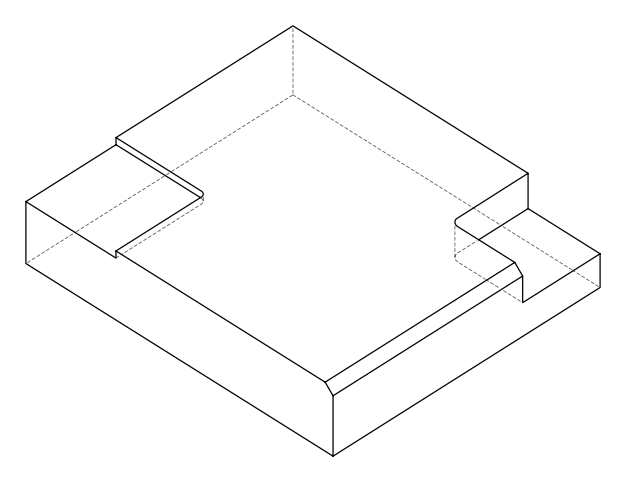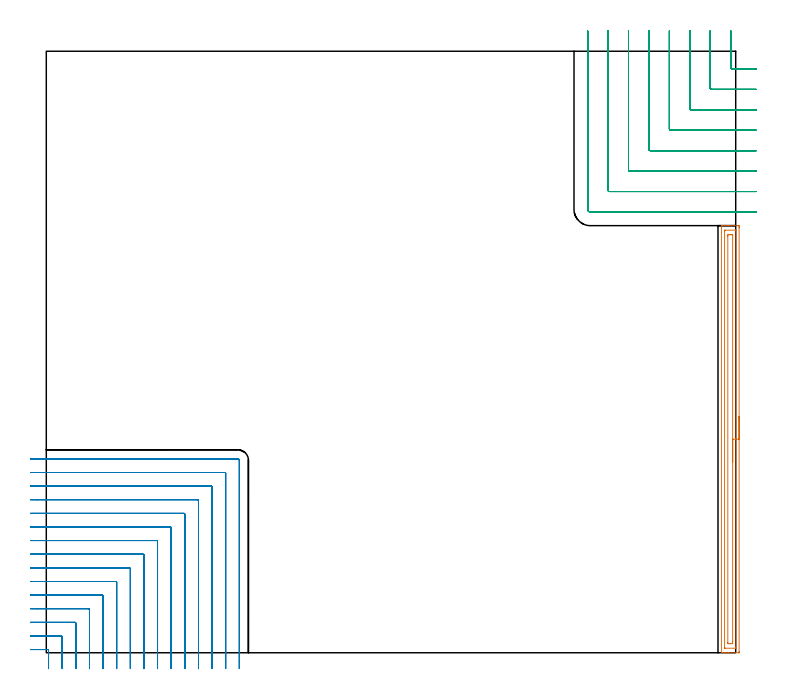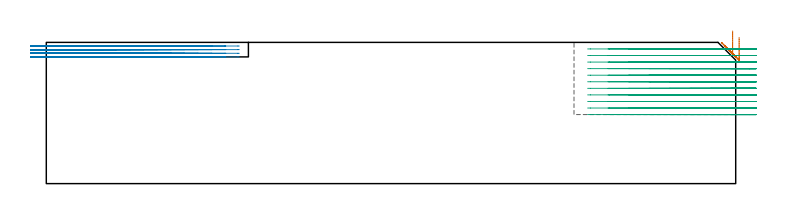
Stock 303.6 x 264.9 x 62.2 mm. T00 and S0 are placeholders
(PLAN: 3 operations, 2 tool changes, 36.1 min)
(1 AREA_MILL | FG_CHAMFER_SURFACE | UGT0205_001 | 4.73 min | 5871 mm3)
(2 MILL_CORNER_NOTCH_RECTANGULAR | CORNER_NOTCH_RECTANGULAR | UGT0201_126 | Follow Part, ap 2, ae 75% | 13.34 min | 50896 mm3)
(3 MILL_CORNER_NOTCH_RECTANGULAR_1 | CORNER_NOTCH_RECTANGULAR_1 | NXT0201_011 | Follow Part, ap 3, ae 75% | 18.08 min | 173409 mm3)
(TOOL UGT0205_001 | Chamfer Mill 20 x 3 x 45 deg. | D20 FL50 Z2)
(TOOL UGT0201_126 | Carbide End Mill 8.0 | D8 FL15 Z4)
(TOOL NXT0201_011 | ENDMILL 12mm [2P460-1200-NA 1630] | D12 FL38 Z6)
(OP 1 AREA_MILL)
G17 G21 G94 G90
T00 M6
G54
G17 G0 G90 X305.1 Y104.05 S1061 M3
G43 Z72.2 H0
Z64.4
G94 G1 Y104.012 Z63.528 F250.
Y103.898 Z62.664
Y103.709 Z61.812
Y103.447 Z60.98
Y103.113 Z60.174
Y102.71 Z59.4
Y102.242 Z58.664
Y101.71 Z57.972
Y101.121 Z57.329
Y100.478 Z56.74
Y99.786 Z56.209
Y99.05 Z55.74
Y98.276 Z55.337
Y97.47 Z55.003
Y96.638 Z54.741
Y95.786 Z54.552
Y94.922 Z54.438
Y94.05 Z54.4
X305.099 Y0.627 Z54.401
X305.097 Y0.232 Z54.402
X305.092 Y0.01 Z54.405
X304.709 Y0. Z54.789
X300.323 Z59.172
X298.922 Z60.574
X298.569 Z60.926
X297.615 Z61.884
X297.456 Y0.002 Z62.037
X297.302 Y0.01 Z62.188
X297.3 Y0.18 Z62.2
Y187.92
X297.302 Y188.09 Z62.188
X297.456 Y188.098 Z62.037
X297.615 Y188.1 Z61.884
X297.862 Z61.638
X298.569 Z60.926
X299.799 Z59.698
X300.323 Z59.172
X300.938 Z58.557
X304.447 Z55.05
X304.709 Y188.097 Z54.789
X305.092 Y188.09 Z54.405
X305.097 Y187.868 Z54.402
X305.099 Y187.473 Z54.401
X305.1 Y187.074 Z54.4
Y94.05
X303.686 Z55.814
Y2.564
X303.684 Y2.415 Z55.816
X303.679 Y2.044 Z55.821
X303.673 Y2.01 Z55.827
X303.606 Y2.005 Z55.894
X303.497 Y2.001 Z56.003
X298.976 Y2. Z60.524
X298.785 Y2.002 Z60.715
X298.751 Y2.005 Z60.749
X298.721 Y2.012 Z60.779
X298.719 Y2.056 Z60.781
X298.715 Y2.266 Z60.785
Y185.536 Z60.786
X298.716 Y185.685 Z60.784
X298.721 Y186.056 Z60.779
X298.727 Y186.09 Z60.773
X298.794 Y186.095 Z60.706
X298.903 Y186.099 Z60.597
X303.424 Y186.1 Z56.076
X303.615 Y186.098 Z55.885
X303.649 Y186.095 Z55.851
X303.679 Y186.088 Z55.821
X303.681 Y186.044 Z55.819
X303.685 Y185.834 Z55.815
X303.686 Y94.05 Z55.814
X302.272 Z57.229
X302.271 Y4.899
X302.267 Y4.203 Z57.233
X302.264 Y4.012 Z57.236
X302.077 Y4.008 Z57.423
X301.399 Y4. Z58.101
X301.2 Z58.3
X300.521 Y4.001 Z58.979
X300.323 Y4.006 Z59.177
X300.135 Y4.015 Z59.365
X300.131 Y4.203 Z59.369
X300.129 Y4.401 Z59.371
Y183.201
X300.133 Y183.897 Z59.367
X300.136 Y184.088 Z59.364
X300.323 Y184.092 Z59.177
X301.001 Y184.1 Z58.499
X301.2 Z58.3
X301.879 Y184.099 Z57.621
X302.077 Y184.094 Z57.423
X302.265 Y184.085 Z57.235
X302.269 Y183.897 Z57.231
X302.271 Y183.699 Z57.229
X302.272 Y94.05
Y93.178 Z57.267
Y92.314 Z57.38
Y91.462 Z57.569
Y90.63 Z57.832
Y89.824 Z58.165
Y89.05 Z58.568
Y88.314 Z59.037
Y87.622 Z59.568
Y86.979 Z60.157
Y86.39 Z60.801
Y85.858 Z61.493
Y85.39 Z62.228
Y84.987 Z63.002
Y84.653 Z63.808
Y84.391 Z64.64
Y84.202 Z65.492
Y84.088 Z66.357
Y84.05 Z67.228
G0 Z72.2
M5
M2
(OP 2 MILL_CORNER_NOTCH_RECTANGULAR)
G17 G21 G94 G90
T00 M6
G54
G17 G0 G90 X1. Y-7. S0 M3
G43 Z72.2 H0
Z60.6
G94 G1 Y-4. F250.
Y1.005 F500.
G3 X0.605 Y1.4 R0.4
G1 X-4.
X-7. F250.
G0 Z72.2
X7. Y-7.
Z60.6
G1 Y-4.
Y7.005 F500.
G3 X6.605 Y7.4 R0.4
G1 X-4.
X-7. F250.
G0 Z72.2
X13. Y-7.
Z60.6
G1 Y-4.
Y13.005 F500.
G3 X12.605 Y13.4 R0.4
G1 X-4.
X-7. F250.
G0 Z72.2
X19. Y-7.
Z60.6
G1 Y-4.
Y19.005 F500.
G3 X18.605 Y19.4 R0.4
G1 X-4.
X-7. F250.
G0 Z72.2
X25. Y-7.
Z60.6
G1 Y-4.
Y25.004 F500.
G3 X24.604 Y25.4 R0.4
G1 X-4.
X-7. F250.
G0 Z72.2
X31. Y-7.
Z60.6
G1 Y-4.
Y31.004 F500.
G3 X30.604 Y31.4 R0.4
G1 X-4.
X-7. F250.
G0 Z72.2
X37. Y-7.
Z60.6
G1 Y-4.
Y37.004 F500.
G3 X36.604 Y37.4 R0.4
G1 X-4.
X-7. F250.
G0 Z72.2
X43. Y-7.
Z60.6
G1 Y-4.
Y43.004 F500.
G3 X42.604 Y43.4 R0.4
G1 X-4.
X-7. F250.
G0 Z72.2
X49. Y-7.
Z60.6
G1 Y-4.
Y49.004 F500.
G3 X48.604 Y49.4 R0.4
G1 X-4.
X-7. F250.
G0 Z72.2
X55. Y-7.
Z60.6
G1 Y-4.
Y55.003 F500.
G3 X54.603 Y55.4 R0.4
G1 X-4.
X-7. F250.
G0 Z72.2
X61. Y-7.
Z60.6
G1 Y-4.
Y61.003 F500.
G3 X60.603 Y61.4 R0.4
G1 X-4.
X-7. F250.
G0 Z72.2
X67. Y-7.
Z60.6
G1 Y-4.
Y67.003 F500.
G3 X66.603 Y67.4 R0.4
G1 X-4.
X-7. F250.
G0 Z72.2
X73. Y-7.
Z60.6
G1 Y-4.
Y73.003 F500.
G3 X72.603 Y73.4 R0.4
G1 X-4.
X-7. F250.
G0 Z72.2
X79. Y-7.
Z60.6
G1 Y-4.
Y79.003 F500.
G3 X78.603 Y79.4 R0.4
G1 X-4.
X-7. F250.
G0 Z72.2
X85. Y-7.
Z60.6
G1 Y-4.
Y84.8 F500.
G3 X84.4 Y85.4 R0.6
G1 X-4.
X-7. F250.
G0 Z72.2
X1. Y-7.
Z59.
G1 Y-4.
Y1.005 F500.
G3 X0.605 Y1.4 R0.4
G1 X-4.
X-7. F250.
G0 Z72.2
X7. Y-7.
Z59.
G1 Y-4.
Y7.005 F500.
G3 X6.605 Y7.4 R0.4
G1 X-4.
X-7. F250.
G0 Z72.2
X13. Y-7.
Z59.
G1 Y-4.
Y13.005 F500.
G3 X12.605 Y13.4 R0.4
G1 X-4.
X-7. F250.
G0 Z72.2
X19. Y-7.
Z59.
G1 Y-4.
Y19.005 F500.
G3 X18.605 Y19.4 R0.4
G1 X-4.
X-7. F250.
G0 Z72.2
X25. Y-7.
Z59.
G1 Y-4.
Y25.004 F500.
G3 X24.604 Y25.4 R0.4
G1 X-4.
X-7. F250.
G0 Z72.2
X31. Y-7.
Z59.
G1 Y-4.
Y31.004 F500.
G3 X30.604 Y31.4 R0.4
G1 X-4.
X-7. F250.
G0 Z72.2
X37. Y-7.
Z59.
G1 Y-4.
Y37.004 F500.
G3 X36.604 Y37.4 R0.4
G1 X-4.
X-7. F250.
G0 Z72.2
X43. Y-7.
Z59.
G1 Y-4.
Y43.004 F500.
G3 X42.604 Y43.4 R0.4
G1 X-4.
X-7. F250.
G0 Z72.2
X49. Y-7.
Z59.
G1 Y-4.
Y49.004 F500.
G3 X48.604 Y49.4 R0.4
G1 X-4.
X-7. F250.
G0 Z72.2
X55. Y-7.
Z59.
G1 Y-4.
Y55.003 F500.
G3 X54.603 Y55.4 R0.4
G1 X-4.
X-7. F250.
G0 Z72.2
X61. Y-7.
Z59.
G1 Y-4.
Y61.003 F500.
G3 X60.603 Y61.4 R0.4
G1 X-4.
X-7. F250.
G0 Z72.2
X67. Y-7.
Z59.
G1 Y-4.
Y67.003 F500.
G3 X66.603 Y67.4 R0.4
G1 X-4.
X-7. F250.
G0 Z72.2
X73. Y-7.
Z59.
G1 Y-4.
Y73.003 F500.
G3 X72.603 Y73.4 R0.4
G1 X-4.
X-7. F250.
G0 Z72.2
X79. Y-7.
Z59.
G1 Y-4.
Y79.003 F500.
G3 X78.603 Y79.4 R0.4
G1 X-4.
X-7. F250.
G0 Z72.2
X85. Y-7.
Z59.
G1 Y-4.
Y84.8 F500.
G3 X84.4 Y85.4 R0.6
G1 X-4.
X-7. F250.
G0 Z72.2
X1. Y-7.
Z57.4
G1 Y-4.
Y1.005 F500.
G3 X0.605 Y1.4 R0.4
G1 X-4.
X-7. F250.
G0 Z72.2
X7. Y-7.
Z57.4
G1 Y-4.
Y7.005 F500.
G3 X6.605 Y7.4 R0.4
G1 X-4.
X-7. F250.
G0 Z72.2
X13. Y-7.
Z57.4
G1 Y-4.
Y13.005 F500.
G3 X12.605 Y13.4 R0.4
G1 X-4.
X-7. F250.
G0 Z72.2
X19. Y-7.
Z57.4
G1 Y-4.
Y19.005 F500.
G3 X18.605 Y19.4 R0.4
G1 X-4.
X-7. F250.
G0 Z72.2
X25. Y-7.
Z57.4
G1 Y-4.
Y25.004 F500.
G3 X24.604 Y25.4 R0.4
G1 X-4.
X-7. F250.
G0 Z72.2
X31. Y-7.
Z57.4
G1 Y-4.
Y31.004 F500.
G3 X30.604 Y31.4 R0.4
G1 X-4.
X-7. F250.
G0 Z72.2
X37. Y-7.
Z57.4
G1 Y-4.
Y37.004 F500.
G3 X36.604 Y37.4 R0.4
G1 X-4.
X-7. F250.
G0 Z72.2
X43. Y-7.
Z57.4
G1 Y-4.
Y43.004 F500.
G3 X42.604 Y43.4 R0.4
G1 X-4.
X-7. F250.
G0 Z72.2
X49. Y-7.
Z57.4
G1 Y-4.
Y49.004 F500.
G3 X48.604 Y49.4 R0.4
G1 X-4.
X-7. F250.
G0 Z72.2
X55. Y-7.
Z57.4
G1 Y-4.
Y55.003 F500.
G3 X54.603 Y55.4 R0.4
G1 X-4.
X-7. F250.
G0 Z72.2
X61. Y-7.
Z57.4
G1 Y-4.
Y61.003 F500.
G3 X60.603 Y61.4 R0.4
G1 X-4.
X-7. F250.
G0 Z72.2
X67. Y-7.
Z57.4
G1 Y-4.
Y67.003 F500.
G3 X66.603 Y67.4 R0.4
G1 X-4.
X-7. F250.
G0 Z72.2
X73. Y-7.
Z57.4
G1 Y-4.
Y73.003 F500.
G3 X72.603 Y73.4 R0.4
G1 X-4.
X-7. F250.
G0 Z72.2
X79. Y-7.
Z57.4
G1 Y-4.
Y79.003 F500.
G3 X78.603 Y79.4 R0.4
G1 X-4.
X-7. F250.
G0 Z72.2
X85. Y-7.
Z57.4
G1 Y-4.
Y84.8 F500.
G3 X84.4 Y85.4 R0.6
G1 X-4.
X-7. F250.
G0 Z72.2
X1. Y-7.
Z55.8
G1 Y-4.
Y1.005 F500.
G3 X0.605 Y1.4 R0.4
G1 X-4.
X-7. F250.
G0 Z72.2
X7. Y-7.
Z55.8
G1 Y-4.
Y7.005 F500.
G3 X6.605 Y7.4 R0.4
G1 X-4.
X-7. F250.
G0 Z72.2
X13. Y-7.
Z55.8
G1 Y-4.
Y13.005 F500.
G3 X12.605 Y13.4 R0.4
G1 X-4.
X-7. F250.
G0 Z72.2
X19. Y-7.
Z55.8
G1 Y-4.
Y19.005 F500.
G3 X18.605 Y19.4 R0.4
G1 X-4.
X-7. F250.
G0 Z72.2
X25. Y-7.
Z55.8
G1 Y-4.
Y25.004 F500.
G3 X24.604 Y25.4 R0.4
G1 X-4.
X-7. F250.
G0 Z72.2
X31. Y-7.
Z55.8
G1 Y-4.
Y31.004 F500.
G3 X30.604 Y31.4 R0.4
G1 X-4.
X-7. F250.
G0 Z72.2
X37. Y-7.
Z55.8
G1 Y-4.
Y37.004 F500.
G3 X36.604 Y37.4 R0.4
G1 X-4.
X-7. F250.
G0 Z72.2
X43. Y-7.
Z55.8
G1 Y-4.
Y43.004 F500.
G3 X42.604 Y43.4 R0.4
G1 X-4.
X-7. F250.
G0 Z72.2
X49. Y-7.
Z55.8
G1 Y-4.
Y49.004 F500.
G3 X48.604 Y49.4 R0.4
G1 X-4.
X-7. F250.
G0 Z72.2
X55. Y-7.
Z55.8
G1 Y-4.
Y55.003 F500.
G3 X54.603 Y55.4 R0.4
G1 X-4.
X-7. F250.
G0 Z72.2
X61. Y-7.
Z55.8
G1 Y-4.
Y61.003 F500.
G3 X60.603 Y61.4 R0.4
G1 X-4.
X-7. F250.
G0 Z72.2
X67. Y-7.
Z55.8
G1 Y-4.
Y67.003 F500.
G3 X66.603 Y67.4 R0.4
G1 X-4.
X-7. F250.
G0 Z72.2
X73. Y-7.
Z55.8
G1 Y-4.
Y73.003 F500.
G3 X72.603 Y73.4 R0.4
G1 X-4.
X-7. F250.
G0 Z72.2
X79. Y-7.
Z55.8
G1 Y-4.
Y79.003 F500.
G3 X78.603 Y79.4 R0.4
G1 X-4.
X-7. F250.
G0 Z72.2
X85. Y-7.
Z55.8
G1 Y-4.
Y84.8 F500.
G3 X84.4 Y85.4 R0.6
G1 X-4.
X-7. F250.
G0 Z72.2
M5
M2
(OP 3 MILL_CORNER_NOTCH_RECTANGULAR_1)
G17 G21 G94 G90
T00 M6
G54
G17 G0 G90 X301.4 Y273.9 S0 M3
G43 Z72.2 H1
Z59.309
G94 G1 Y270.9 F250.
Y257.695 F500.
G3 X301.995 Y257.1 R0.6
G1 X309.6
X312.6 F250.
G0 Z72.2
X292.4 Y273.9
Z59.309
G1 Y270.9
Y248.696 F500.
G3 X292.996 Y248.1 R0.6
G1 X301.995
X309.6
X312.6 F250.
G0 Z72.2
X283.4 Y273.9
Z59.309
G1 Y270.9
Y239.696 F500.
G3 X283.996 Y239.1 R0.6
G1 X292.996
X309.6
X312.6 F250.
G0 Z72.2
X274.4 Y273.9
Z59.309
G1 Y270.9
Y230.696 F500.
G3 X274.996 Y230.1 R0.6
G1 X283.996
X309.6
X312.6 F250.
G0 Z72.2
X265.4 Y273.9
Z59.309
G1 Y270.9
Y221.696 F500.
G3 X265.996 Y221.1 R0.6
G1 X274.996
X309.6
X312.6 Y221.099 F250.
G0 Z72.2
X256.4 Y273.9
Z59.309
G1 Y270.9
Y212.697 F500.
G3 X256.997 Y212.1 R0.6
G1 X265.996
X309.6
X312.6 Y212.099 F250.
G0 Z72.2
X247.4 Y273.9
Z59.309
G1 Y270.9
Y203.697 F500.
G3 X247.997 Y203.1 R0.6
G1 X256.997
X309.6
X312.6 Y203.098 F250.
G0 Z72.2
X238.4 Y273.9
Z59.309
G1 Y270.9
Y195.3 F500.
G3 X239.6 Y194.1 R1.2
G1 X309.595
X312.595 F250.
G0 Z72.2
X301.4 Y273.9
Z56.418
G1 Y270.9
Y257.695 F500.
G3 X301.995 Y257.1 R0.6
G1 X309.6
X312.6 F250.
G0 Z72.2
X292.4 Y273.9
Z56.418
G1 Y270.9
Y248.696 F500.
G3 X292.996 Y248.1 R0.6
G1 X309.6
X312.6 F250.
G0 Z72.2
X283.4 Y273.9
Z56.418
G1 Y270.9
Y239.696 F500.
G3 X283.996 Y239.1 R0.6
G1 X309.6
X312.6 F250.
G0 Z72.2
X274.4 Y273.9
Z56.418
G1 Y270.9
Y230.696 F500.
G3 X274.996 Y230.1 R0.6
G1 X309.6
X312.6 F250.
G0 Z72.2
X265.4 Y273.9
Z56.418
G1 Y270.9
Y221.696 F500.
G3 X265.996 Y221.1 R0.6
G1 X309.6
X312.6 F250.
G0 Z72.2
X256.4 Y273.9
Z56.418
G1 Y270.9
Y212.697 F500.
G3 X256.997 Y212.1 R0.6
G1 X309.6
X312.6 F250.
G0 Z72.2
X247.4 Y273.9
Z56.418
G1 Y270.9
Y203.697 F500.
G3 X247.997 Y203.1 R0.6
G1 X309.6
X312.6 F250.
G0 Z72.2
X238.4 Y273.9
Z56.418
G1 Y270.9
Y195.3 F500.
G3 X239.6 Y194.1 R1.2
G1 X309.6
X312.6 F250.
G0 Z72.2
X301.4 Y273.9
Z53.527
G1 Y270.9
Y257.695 F500.
G3 X301.995 Y257.1 R0.6
G1 X309.6
X312.6 F250.
G0 Z72.2
X292.4 Y273.9
Z53.527
G1 Y270.9
Y248.696 F500.
G3 X292.996 Y248.1 R0.6
G1 X309.6
X312.6 F250.
G0 Z72.2
X283.4 Y273.9
Z53.527
G1 Y270.9
Y239.696 F500.
G3 X283.996 Y239.1 R0.6
G1 X309.6
X312.6 F250.
G0 Z72.2
X274.4 Y273.9
Z53.527
G1 Y270.9
Y230.696 F500.
G3 X274.996 Y230.1 R0.6
G1 X309.6
X312.6 F250.
G0 Z72.2
X265.4 Y273.9
Z53.527
G1 Y270.9
Y221.696 F500.
G3 X265.996 Y221.1 R0.6
G1 X309.6
X312.6 F250.
G0 Z72.2
X256.4 Y273.9
Z53.527
G1 Y270.9
Y212.697 F500.
G3 X256.997 Y212.1 R0.6
G1 X309.6
X312.6 F250.
G0 Z72.2
X247.4 Y273.9
Z53.527
G1 Y270.9
Y203.697 F500.
G3 X247.997 Y203.1 R0.6
G1 X309.6
X312.6 F250.
G0 Z72.2
X238.4 Y273.9
Z53.527
G1 Y270.9
Y195.3 F500.
G3 X239.6 Y194.1 R1.2
G1 X309.6
X312.6 F250.
G0 Z72.2
X301.4 Y273.9
Z50.636
G1 Y270.9
Y257.695 F500.
G3 X301.995 Y257.1 R0.6
G1 X309.6
X312.6 F250.
G0 Z72.2
X292.4 Y273.9
Z50.636
G1 Y270.9
Y248.696 F500.
G3 X292.996 Y248.1 R0.6
G1 X309.6
X312.6 F250.
G0 Z72.2
X283.4 Y273.9
Z50.636
G1 Y270.9
Y239.696 F500.
G3 X283.996 Y239.1 R0.6
G1 X309.6
X312.6 F250.
G0 Z72.2
X274.4 Y273.9
Z50.636
G1 Y270.9
Y230.696 F500.
G3 X274.996 Y230.1 R0.6
G1 X309.6
X312.6 F250.
G0 Z72.2
X265.4 Y273.9
Z50.636
G1 Y270.9
Y221.696 F500.
G3 X265.996 Y221.1 R0.6
G1 X309.6
X312.6 F250.
G0 Z72.2
X256.4 Y273.9
Z50.636
G1 Y270.9
Y212.697 F500.
G3 X256.997 Y212.1 R0.6
G1 X309.6
X312.6 F250.
G0 Z72.2
X247.4 Y273.9
Z50.636
G1 Y270.9
Y203.697 F500.
G3 X247.997 Y203.1 R0.6
G1 X309.6
X312.6 F250.
G0 Z72.2
X238.4 Y273.9
Z50.636
G1 Y270.9
Y195.3 F500.
G3 X239.6 Y194.1 R1.2
G1 X309.6
X312.6 F250.
G0 Z72.2
X301.4 Y273.9
Z47.745
G1 Y270.9
Y257.695 F500.
G3 X301.995 Y257.1 R0.6
G1 X309.6
X312.6 F250.
G0 Z72.2
X292.4 Y273.9
Z47.745
G1 Y270.9
Y248.696 F500.
G3 X292.996 Y248.1 R0.6
G1 X309.6
X312.6 F250.
G0 Z72.2
X283.4 Y273.9
Z47.745
G1 Y270.9
Y239.696 F500.
G3 X283.996 Y239.1 R0.6
G1 X309.6
X312.6 F250.
G0 Z72.2
X274.4 Y273.9
Z47.745
G1 Y270.9
Y230.696 F500.
G3 X274.996 Y230.1 R0.6
G1 X309.6
X312.6 F250.
G0 Z72.2
X265.4 Y273.9
Z47.745
G1 Y270.9
Y221.696 F500.
G3 X265.996 Y221.1 R0.6
G1 X309.6
X312.6 F250.
G0 Z72.2
X256.4 Y273.9
Z47.745
G1 Y270.9
Y212.697 F500.
G3 X256.997 Y212.1 R0.6
G1 X309.6
X312.6 F250.
G0 Z72.2
X247.4 Y273.9
Z47.745
G1 Y270.9
Y203.697 F500.
G3 X247.997 Y203.1 R0.6
G1 X309.6
X312.6 F250.
G0 Z72.2
X238.4 Y273.9
Z47.745
G1 Y270.9
Y195.3 F500.
G3 X239.6 Y194.1 R1.2
G1 X309.6
X312.6 F250.
G0 Z72.2
X301.4 Y273.9
Z44.854
G1 Y270.9
Y257.695 F500.
G3 X301.995 Y257.1 R0.6
G1 X309.6
X312.6 F250.
G0 Z72.2
X292.4 Y273.9
Z44.854
G1 Y270.9
Y248.696 F500.
G3 X292.996 Y248.1 R0.6
G1 X309.6
X312.6 F250.
G0 Z72.2
X283.4 Y273.9
Z44.854
G1 Y270.9
Y239.696 F500.
G3 X283.996 Y239.1 R0.6
G1 X309.6
X312.6 F250.
G0 Z72.2
X274.4 Y273.9
Z44.854
G1 Y270.9
Y230.696 F500.
G3 X274.996 Y230.1 R0.6
G1 X309.6
X312.6 F250.
G0 Z72.2
X265.4 Y273.9
Z44.854
G1 Y270.9
Y221.696 F500.
G3 X265.996 Y221.1 R0.6
G1 X309.6
X312.6 F250.
G0 Z72.2
X256.4 Y273.9
Z44.854
G1 Y270.9
Y212.697 F500.
G3 X256.997 Y212.1 R0.6
G1 X309.6
X312.6 F250.
G0 Z72.2
X247.4 Y273.9
Z44.854
G1 Y270.9
Y203.697 F500.
G3 X247.997 Y203.1 R0.6
G1 X309.6
X312.6 F250.
G0 Z72.2
X238.4 Y273.9
Z44.854
G1 Y270.9
Y195.3 F500.
G3 X239.6 Y194.1 R1.2
G1 X309.6
X312.6 F250.
G0 Z72.2
X301.4 Y273.9
Z41.964
G1 Y270.9
Y257.695 F500.
G3 X301.995 Y257.1 R0.6
G1 X309.6
X312.6 F250.
G0 Z72.2
X292.4 Y273.9
Z41.964
G1 Y270.9
Y248.696 F500.
G3 X292.996 Y248.1 R0.6
G1 X309.6
X312.6 F250.
G0 Z72.2
X283.4 Y273.9
Z41.964
G1 Y270.9
Y239.696 F500.
G3 X283.996 Y239.1 R0.6
G1 X309.6
X312.6 F250.
G0 Z72.2
X274.4 Y273.9
Z41.964
G1 Y270.9
Y230.696 F500.
G3 X274.996 Y230.1 R0.6
G1 X309.6
X312.6 F250.
G0 Z72.2
X265.4 Y273.9
Z41.964
G1 Y270.9
Y221.696 F500.
G3 X265.996 Y221.1 R0.6
G1 X309.6
X312.6 F250.
G0 Z72.2
X256.4 Y273.9
Z41.964
G1 Y270.9
Y212.697 F500.
G3 X256.997 Y212.1 R0.6
G1 X309.6
X312.6 F250.
G0 Z72.2
X247.4 Y273.9
Z41.964
G1 Y270.9
Y203.697 F500.
G3 X247.997 Y203.1 R0.6
G1 X309.6
X312.6 F250.
G0 Z72.2
X238.4 Y273.9
Z41.964
G1 Y270.9
Y195.3 F500.
G3 X239.6 Y194.1 R1.2
G1 X309.6
X312.6 F250.
G0 Z72.2
X301.4 Y273.9
Z39.073
G1 Y270.9
Y257.695 F500.
G3 X301.995 Y257.1 R0.6
G1 X309.6
X312.6 F250.
G0 Z72.2
X292.4 Y273.9
Z39.073
G1 Y270.9
Y248.696 F500.
G3 X292.996 Y248.1 R0.6
G1 X309.6
X312.6 F250.
G0 Z72.2
X283.4 Y273.9
Z39.073
G1 Y270.9
Y239.696 F500.
G3 X283.996 Y239.1 R0.6
G1 X309.6
X312.6 F250.
G0 Z72.2
X274.4 Y273.9
Z39.073
G1 Y270.9
Y230.696 F500.
G3 X274.996 Y230.1 R0.6
G1 X309.6
X312.6 F250.
G0 Z72.2
X265.4 Y273.9
Z39.073
G1 Y270.9
Y221.696 F500.
G3 X265.996 Y221.1 R0.6
G1 X309.6
X312.6 F250.
G0 Z72.2
X256.4 Y273.9
Z39.073
G1 Y270.9
Y212.697 F500.
G3 X256.997 Y212.1 R0.6
G1 X309.6
X312.6 F250.
G0 Z72.2
X247.4 Y273.9
Z39.073
G1 Y270.9
Y203.697 F500.
G3 X247.997 Y203.1 R0.6
G1 X309.6
X312.6 F250.
G0 Z72.2
X238.4 Y273.9
Z39.073
G1 Y270.9
Y195.3 F500.
G3 X239.6 Y194.1 R1.2
G1 X309.6
X312.6 F250.
G0 Z72.2
X301.4 Y273.9
Z36.182
G1 Y270.9
Y257.695 F500.
G3 X301.995 Y257.1 R0.6
G1 X309.6
X312.6 F250.
G0 Z72.2
X292.4 Y273.9
Z36.182
G1 Y270.9
Y248.696 F500.
G3 X292.996 Y248.1 R0.6
G1 X309.6
X312.6 F250.
G0 Z72.2
X283.4 Y273.9
Z36.182
G1 Y270.9
Y239.696 F500.
G3 X283.996 Y239.1 R0.6
G1 X309.6
X312.6 F250.
G0 Z72.2
X274.4 Y273.9
Z36.182
G1 Y270.9
Y230.696 F500.
G3 X274.996 Y230.1 R0.6
G1 X309.6
X312.6 F250.
G0 Z72.2
X265.4 Y273.9
Z36.182
G1 Y270.9
Y221.696 F500.
G3 X265.996 Y221.1 R0.6
G1 X309.6
X312.6 F250.
G0 Z72.2
X256.4 Y273.9
Z36.182
G1 Y270.9
Y212.697 F500.
G3 X256.997 Y212.1 R0.6
G1 X309.6
X312.6 F250.
G0 Z72.2
X247.4 Y273.9
Z36.182
G1 Y270.9
Y203.697 F500.
G3 X247.997 Y203.1 R0.6
G1 X309.6
X312.6 F250.
G0 Z72.2
X238.4 Y273.9
Z36.182
G1 Y270.9
Y195.3 F500.
G3 X239.6 Y194.1 R1.2
G1 X309.6
X312.6 F250.
G0 Z72.2
X301.4 Y273.9
Z33.291
G1 Y270.9
Y257.695 F500.
G3 X301.995 Y257.1 R0.6
G1 X309.6
X312.6 F250.
G0 Z72.2
X292.4 Y273.9
Z33.291
G1 Y270.9
Y248.696 F500.
G3 X292.996 Y248.1 R0.6
G1 X309.6
X312.6 F250.
G0 Z72.2
X283.4 Y273.9
Z33.291
G1 Y270.9
Y239.696 F500.
G3 X283.996 Y239.1 R0.6
G1 X309.6
X312.6 F250.
G0 Z72.2
X274.4 Y273.9
Z33.291
G1 Y270.9
Y230.696 F500.
G3 X274.996 Y230.1 R0.6
G1 X309.6
X312.6 F250.
G0 Z72.2
X265.4 Y273.9
Z33.291
G1 Y270.9
Y221.696 F500.
G3 X265.996 Y221.1 R0.6
G1 X309.6
X312.6 F250.
G0 Z72.2
X256.4 Y273.9
Z33.291
G1 Y270.9
Y212.697 F500.
G3 X256.997 Y212.1 R0.6
G1 X309.6
X312.6 F250.
G0 Z72.2
X247.4 Y273.9
Z33.291
G1 Y270.9
Y203.697 F500.
G3 X247.997 Y203.1 R0.6
G1 X309.6
X312.6 F250.
G0 Z72.2
X238.4 Y273.9
Z33.291
G1 Y270.9
Y195.3 F500.
G3 X239.6 Y194.1 R1.2
G1 X309.6
X312.6 F250.
G0 Z72.2
X301.4 Y273.9
Z30.4
G1 Y270.9
Y257.695 F500.
G3 X301.995 Y257.1 R0.6
G1 X309.6
X312.6 F250.
G0 Z72.2
X292.4 Y273.9
Z30.4
G1 Y270.9
Y248.696 F500.
G3 X292.996 Y248.1 R0.6
G1 X309.6
X312.6 F250.
G0 Z72.2
X283.4 Y273.9
Z30.4
G1 Y270.9
Y239.696 F500.
G3 X283.996 Y239.1 R0.6
G1 X309.6
X312.6 F250.
G0 Z72.2
X274.4 Y273.9
Z30.4
G1 Y270.9
Y230.696 F500.
G3 X274.996 Y230.1 R0.6
G1 X309.6
X312.6 F250.
G0 Z72.2
X265.4 Y273.9
Z30.4
G1 Y270.9
Y221.696 F500.
G3 X265.996 Y221.1 R0.6
G1 X309.6
X312.6 F250.
G0 Z72.2
X256.4 Y273.9
Z30.4
G1 Y270.9
Y212.697 F500.
G3 X256.997 Y212.1 R0.6
G1 X309.6
X312.6 F250.
G0 Z72.2
X247.4 Y273.9
Z30.4
G1 Y270.9
Y203.697 F500.
G3 X247.997 Y203.1 R0.6
G1 X309.6
X312.6 F250.
G0 Z72.2
X238.4 Y273.9
Z30.4
G1 Y270.9
Y195.3 F500.
G3 X239.6 Y194.1 R1.2
G1 X309.6
X312.6 F250.
G0 Z72.2
M5
M2
